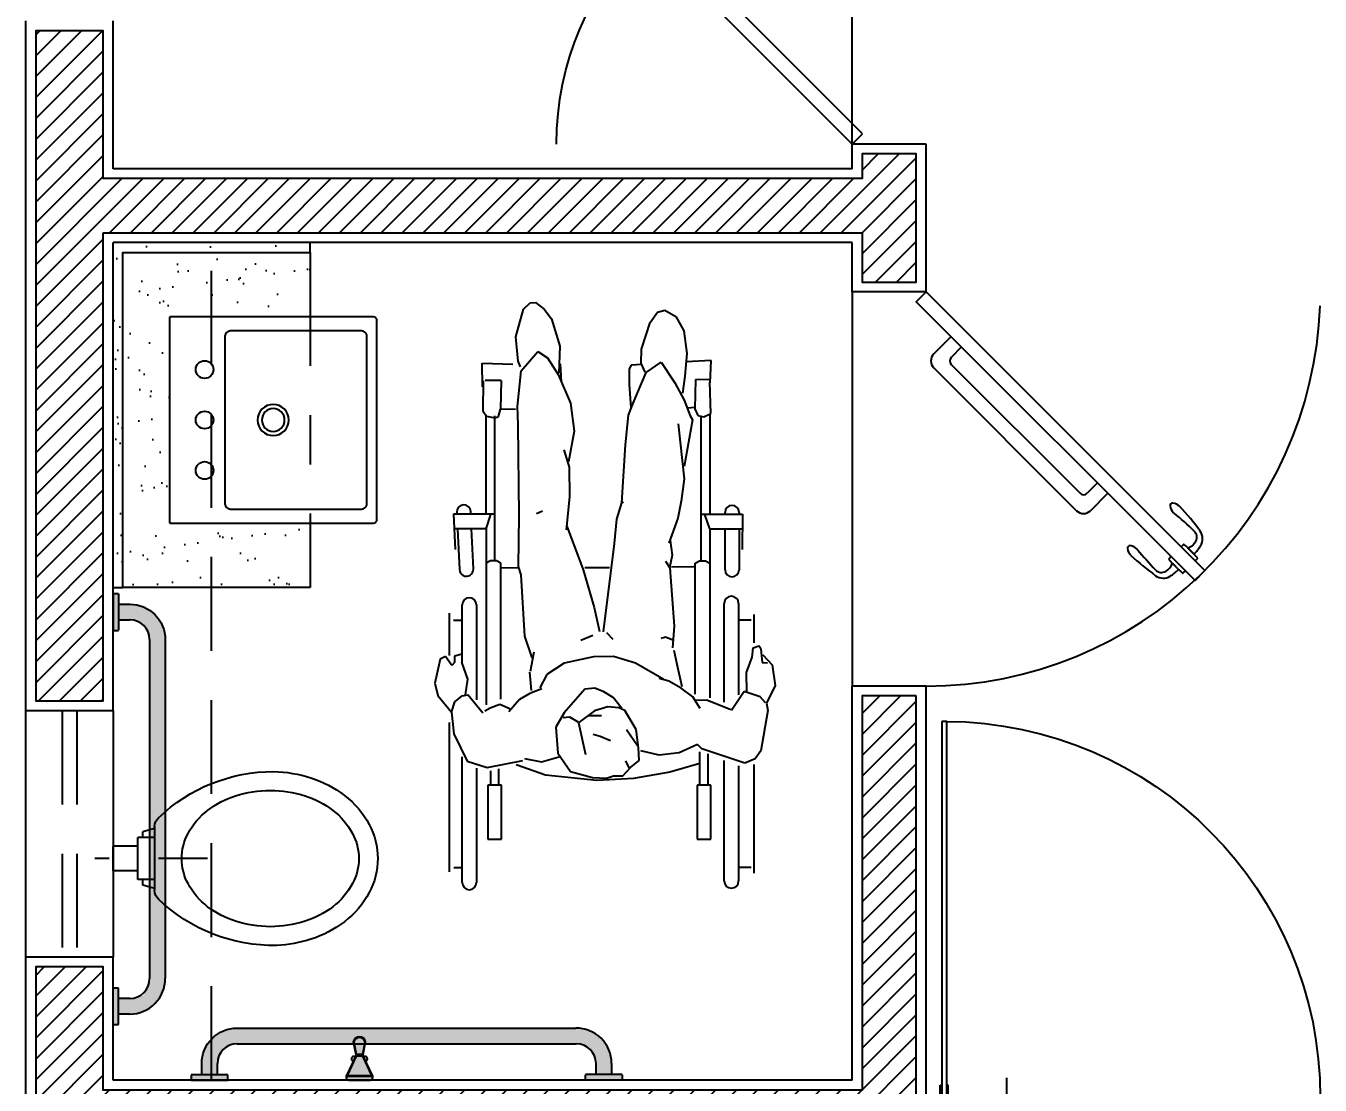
# Model space of a CAD drawing. Header units: millimetres. Extents: x 1999 to 2304, y 1614 to 1800.
# Drawn here: x 2210.975 to 2213.602, y 1628.197 to 1630.347 of the extents above; entities that cross this region are included whole.
import ezdxf

# ---------------------------------------------------------------- set-up
doc = ezdxf.new("R2010")
doc.units = ezdxf.units.MM
doc.header["$LTSCALE"] = 0.03
doc.header["$PDMODE"] = 34
for name, pattern in [('CONTINU', [0]), ('HIDDEN', [9.525, 6.35, -3.175]), ('HIDDEN2', [0.1875, 0.125, -0.0625])]:
    doc.linetypes.add(name, pattern=pattern)
for name, color, linetype in [('BANCADAS', 5, 'Continuous'), ('BLOCOS', 5, 'Continuous'), ('COTA Especificações', 250, 'Continuous'), ('Esquadrias', 3, 'Continuous'), ('Layout', 6, 'Continuous'), ('LOUÇAS E METAIS', 5, 'Continuous'), ('PL1', 1, 'Continuous'), ('PL250', 250, 'Continuous'), ('PL251', 251, 'Continuous'), ('PL4', 4, 'Continuous')]:
    doc.layers.add(name, color=color, linetype=linetype)
doc.styles.get("Standard").update_dxf_attribs({"font": 'arial.ttf'})
doc.dimstyles.new('TICK01', dxfattribs={"dimscale": 0, "dimtxt": 2, "dimasz": 1.5, "dimexe": 0.18, "dimexo": 0.06, "dimgap": 0.09, "dimtad": 1, "dimzin": 4, "dimdsep": 46, "dimtxsty": 'Standard', "dimblk": 'TICK1', "dimcen": 0.09, "dimclrd": 256, "dimclre": 256, "dimclrt": 4, "dimaunit": 1, "dimadec": 0, "dimazin": 0, "dimtfac": 1, "dimtix": 1, "dimtmove": 2, "dimatfit": 3, "dimldrblk": 'TICK1', "dimfxl": 1, "dimtolj": 1, "dimtzin": 12, "dimarcsym": 0})
pattern_1 = [(45, (174.669163, -0.952507), (-0.02121320344, 0.02121320344), [])]

# ---------------------------------------------------------------- blocks, each defined once
blk = doc.blocks.new('SANSCX_4')
at = {"layer": 'LOUÇAS E METAIS', "color": 250, "linetype": 'HIDDEN2', "ltscale": 0.2}
for p, q in [((0.0842, 0.0608), (0.06, 0.0544)), ((0.06, 0.0544), (0.06, 0.0427)), ((0.0842, 0.0427), (0.05, 0.0427)), ((0.05, 0.0427), (0.05, -0.0427)), ((0.1918, 0), (-0.0373, 0)), ((0, 0.025), (0, -0.025)), ((0.05, 0.025), (0, 0.025)), ((0.05, -0.025), (0, -0.025)), ((0.0842, -0.0427), (0.05, -0.0427)), ((0.06, -0.0427), (0.06, -0.0544)), ((0.0842, -0.0608), (0.06, -0.0544))]:
    blk.add_line(p, q, dxfattribs=at)
at = {"layer": 'LOUÇAS E METAIS', "color": 6, "linetype": 'Continuous'}
blk.add_line((0.0842, -0.0646), (0.0842, 0.0646), dxfattribs=at)
at = {"layer": 'LOUÇAS E METAIS', "color": 6, "linetype": 'Continuous', "extrusion": (0, 0, -1), "flags": 128}
for points in [[(-0.326, -0.1765, -0.070799), (-0.4014, -0.1638, -0.087043), (-0.4695, -0.1281, -0.105673), (-0.5197, -0.069, -0.124089), (-0.5371, 0.0001, -0.124089), (-0.5197, 0.0693, -0.105673), (-0.4695, 0.1283, -0.087043), (-0.4014, 0.164, -0.06504), (-0.3322, 0.1765)], [(-0.1393, 0.0001, -0.124089), (-0.1521, -0.0508, -0.105673), (-0.1919, -0.0977, -0.087043), (-0.2483, -0.1272, -0.077289), (-0.319, -0.1382, -0.077289), (-0.3897, -0.1272, -0.087043), (-0.4461, -0.0977, -0.105673), (-0.4859, -0.0508, -0.124089), (-0.4987, 0.0001, -0.124089), (-0.4859, 0.0511, -0.105673), (-0.4461, 0.0979, -0.087043), (-0.3897, 0.1274, -0.077289), (-0.319, 0.1384, -0.077289), (-0.2483, 0.1274, -0.087043), (-0.1919, 0.0979, -0.105673), (-0.1521, 0.0511, -0.124089), (-0.1393, 0.0001)]]:
    blk.add_lwpolyline(points, format="xyb", dxfattribs=at)
at = {"layer": 'LOUÇAS E METAIS', "color": 6, "linetype": 'Continuous'}
for centre, radius, start, end in [((0.326, -0.1623), 0.3388, 88.9484, 133.7051), ((0.1092, 0.0646), 0.025, 133.7051, 179.9995), ((0.1092, -0.0645), 0.025, 179.9995, 226.2939), ((0.326, 0.1623), 0.3388, 226.2939, 269.9995)]:
    blk.add_arc(centre, radius, start, end, dxfattribs=at)
blk = doc.blocks.new('porta banheiro.01')
at = {"layer": 'Esquadrias', "color": 4}
for p, q in [((-0.1541, -0.0156), (-0.4441, -0.3055)), ((-0.1541, -0.0156), (-0.4441, -0.3055)), ((-0.0905, -0.0509), (-0.1259, -0.0156)), ((-0.0905, -0.0509), (-0.1259, -0.0156)), ((-0.1471, -0.0509), (-0.4087, -0.3125)), ((-0.1471, -0.0509), (-0.4087, -0.3125)), ((-0.1117, -0.0721), (-0.1329, -0.0509)), ((-0.1117, -0.0721), (-0.1329, -0.0509)), ((-0.4087, -0.3691), (-0.4441, -0.3338)), ((-0.4087, -0.3691), (-0.4441, -0.3338)), ((-0.3875, -0.3479), (-0.4087, -0.3267)), ((-0.3875, -0.3479), (-0.4087, -0.3267))]:
    blk.add_line(p, q, dxfattribs=at)
at = {"layer": 'Esquadrias', "color": 3}
for p, q in [((-0.5659, -0.5263), (-0.5372, -0.4976)), ((-0.5372, -0.4976), (-0.5423, -0.4926)), ((-0.5709, -0.5212), (-0.5659, -0.5263)), ((-0.5509, -0.4999), (-0.5636, -0.5126)), ((-0.5632, -0.5121), (-0.5513, -0.5003)), ((-0.5632, -0.5121), (-0.5513, -0.5003)), ((-0.5461, -0.5461), (-0.5174, -0.5174)), ((-0.5174, -0.5174), (-0.5124, -0.5225)), ((-0.541, -0.5511), (-0.5461, -0.5461)), ((-0.5197, -0.5311), (-0.5323, -0.5438)), ((-0.5319, -0.5434), (-0.5201, -0.5315)), ((-0.5319, -0.5434), (-0.5201, -0.5315))]:
    blk.add_line(p, q, dxfattribs=at)
blk.add_lwpolyline([(0, 0), (-0.0198, 0.0198), (-0.5855, -0.5459), (-0.5657, -0.5657)], close=True, dxfattribs=at)
at = {"layer": 'Esquadrias', "color": 250}
blk.add_arc((0, 0), 0.8, 180, 267.9942, dxfattribs=at)
at = {"layer": 'Esquadrias', "color": 4}
for centre, radius, start, end in [((-0.14, -0.0297), 0.02, 45, 135), ((-0.14, -0.0297), 0.02, 45, 135), ((-0.14, -0.058), 0.01, 45, 135), ((-0.14, -0.058), 0.01, 45, 135), ((-0.4299, -0.3196), 0.02, 135, 225), ((-0.4299, -0.3196), 0.02, 135, 225), ((-0.4016, -0.3196), 0.01, 135, 225), ((-0.4016, -0.3196), 0.01, 135, 225)]:
    blk.add_arc(centre, radius, start, end, dxfattribs=at)
at = {"layer": 'Esquadrias', "color": 3}
for centre, radius, start, end in [((-0.1485, -0.7767), 0.5286, 136.9348, 143.9756), ((-0.5176, -0.4317), 0.0232, 97.6532, 136.9348), ((-0.5388, -0.4109), 0.0241, 313.7474, 351.4296), ((-0.5201, -0.4137), 0.00513, 351.4296, 97.6532), ((-0.0024, -1.0548), 0.814, 129.7941, 133.6432), ((-0.5388, -0.4109), 0.0241, 309.7941, 313.7474), ((-0.5545, -0.4815), 0.0266, 143.9756, 211.8352), ((-0.5525, -0.478), 0.0169, 133.6432, 209.4342), ((-0.4935, -0.4436), 0.0983, 211.8352, 224.5098), ((-0.1941, -0.8694), 0.5137, 132.8138, 137.1862), ((-0.5413, -0.4717), 0.0298, 209.4342, 251.1324), ((-0.5427, -0.4931), 0.00064, 46, 132.8138), ((-0.4307, -0.519), 0.0241, 98.5704, 136.2526), ((-0.4335, -0.5003), 0.00513, 352.3468, 98.5704), ((-0.5704, -0.5208), 0.00064, 137.1862, 224), ((-0.8892, -0.1743), 0.5137, 312.8138, 317.1862), ((-0.5129, -0.5229), 0.00064, 317.1862, 44), ((-0.7965, -0.1287), 0.5286, 306.0244, 313.0652), ((-1.0746, 0.0174), 0.814, 316.3568, 320.2059), ((-0.4307, -0.519), 0.0241, 136.2526, 140.2059), ((-0.4515, -0.4978), 0.0232, 313.0652, 352.3468), ((-0.5406, -0.5506), 0.00064, 226, 312.8138), ((-0.4634, -0.4737), 0.0983, 225.4902, 238.1648), ((-0.4915, -0.5215), 0.0298, 198.8676, 240.5658), ((-0.4978, -0.5327), 0.0169, 240.5658, 316.3568), ((-0.5013, -0.5347), 0.0266, 238.1648, 306.0244)]:
    blk.add_arc(centre, radius, start, end, dxfattribs=at)
blk = doc.blocks.new('DUCHA')
at = {"layer": 'PL251'}
h = blk.add_hatch(color=9, dxfattribs=at)
h.dxf.hatch_style = 1
h.paths.add_polyline_path([(0.0215, 0.0877), (-0.0215, 0.0877, 0.414214), (-0.0268, 0.0824), (-0.0268, 0.0795), (0.0268, 0.0795), (0.0268, 0.0824, 0.414214)])
h.paths.add_polyline_path([(0.0252, 0.0785), (-0.0252, 0.0785), (-0.0065, 0.0388), (0.0065, 0.0388)])
h.paths.add_polyline_path([(0.0065, 0.0355), (-0.0065, 0.0355), (-0.0115, 0.0098, 0.761197), (0.0115, 0.0098)])
h.paths.add_polyline_path([(0.0065, 0.0388), (-0.0065, 0.0388), (-0.0065, 0.0355), (0.0065, 0.0355)])
h = blk.add_hatch(color=9, dxfattribs=at)
h.dxf.hatch_style = 1
h.paths.add_polyline_path([(0.0126, 0.0495), (0.0083, 0.0404, 1.211606)], flags=16)
h.paths.add_polyline_path([(-0.0126, 0.0495, 1.211606), (-0.0083, 0.0404)], flags=16)
h.paths.add_polyline_path([(0.0268, 0.0795), (-0.0268, 0.0795), (-0.0075, 0.0386), (-0.0075, 0.0356), (-0.0125, 0.0097, 0.775983), (0.0125, 0.0097), (0.0075, 0.0356), (0.0075, 0.0386)])
h.paths.add_polyline_path([(-0.0252, 0.0785), (0.0252, 0.0785), (0.0065, 0.0388), (0.0065, 0.0355), (0.0115, 0.0098, -0.761197), (-0.0115, 0.0098), (-0.0065, 0.0355), (-0.0065, 0.0388)], flags=16)
at = {"color": 0, "ltscale": 0.5}
for p, q in [((-0.0065, 0.0388), (0.0065, 0.0388)), ((-0.0065, 0.0355), (0.0065, 0.0355))]:
    blk.add_line(p, q, dxfattribs=at)
for points in [[(-0.0268, 0.0824), (-0.0268, 0.0795), (0.0268, 0.0795), (0.0268, 0.0824, 0.414214), (0.0215, 0.0877), (-0.0215, 0.0877, 0.414214)], [(0.0075, 0.0356), (0.0075, 0.0386), (0.0268, 0.0795), (-0.0268, 0.0795), (-0.0075, 0.0386), (-0.0075, 0.0356), (-0.0125, 0.0097, 0.775983), (0.0125, 0.0097)], [(0.0065, 0.0355), (0.0065, 0.0388), (0.0252, 0.0785), (-0.0252, 0.0785), (-0.0065, 0.0388), (-0.0065, 0.0355), (-0.0115, 0.0098, 0.761197), (0.0115, 0.0098)]]:
    blk.add_lwpolyline(points, format="xyb", close=True, dxfattribs=at)
for centre, start, end in [((-0.0113, 0.0445), 104.3783, 306.2399), ((0.0113, 0.0445), 233.7601, 75.6217)]:
    blk.add_arc(centre, 0.00514, start, end, dxfattribs=at)
blk = doc.blocks.new('barra 80')
h = blk.add_hatch(color=252)
h.paths.add_polyline_path([(0.0373, -0.0112), (0.0373, 0), (-0.0373, 0), (-0.0373, -0.0112)])
h.paths.add_polyline_path([(-0.7629, -0.0112), (-0.7629, 0), (-0.8376, 0), (-0.8376, -0.0112)])
blk.add_hatch(color=252).paths.add_polyline_path([(0.0159, -0.034), (0.0159, -0.0112), (-0.0159, -0.0112), (-0.0159, -0.034), (-0.0159, -0.034, -0.414213), (-0.0559, -0.074), (-0.7439, -0.074, -0.000829), (-0.744, -0.074, -0.412105), (-0.7843, -0.034), (-0.7843, -0.0112), (-0.8161, -0.0112), (-0.8161, -0.0341, 0.412771), (-0.744, -0.1057), (-0.0558, -0.1057, 0.414214)])
at = {"layer": 'BLOCOS', "color": 4, "linetype": 'CONTINU'}
for p, q in [((-0.0159, -0.0112), (-0.0159, -0.034)), ((-0.0559, -0.074), (-0.744, -0.074))]:
    blk.add_line(p, q, dxfattribs=at)
for points in [[(-0.8376, -0.0109), (-0.8376, 0), (-0.7629, 0), (-0.7629, -0.0109)], [(0.0373, -0.0109), (0.0373, 0), (-0.0373, 0), (-0.0373, -0.0109)], [(-0.8373, -0.0112), (-0.7632, -0.0112)], [(-0.8161, -0.0341), (-0.8161, -0.0112)], [(-0.7843, -0.034), (-0.7843, -0.0112)], [(0.037, -0.0112), (-0.037, -0.0112)]]:
    blk.add_lwpolyline(points, dxfattribs=at)
for points in [[(0.0159, -0.0112), (0.0159, -0.0341, -0.414214), (-0.0558, -0.1057), (-0.2205, -0.1057), (-0.7435, -0.1057)], [(-0.8161, -0.0341, 0.414945), (-0.7435, -0.1057)]]:
    blk.add_lwpolyline(points, format="xyb", dxfattribs=at)
for centre, radius, start, end in [((-0.744, -0.0336), 0.0404, 180.5078, 269.905), ((-0.0559, -0.034), 0.04, 270, 360)]:
    blk.add_arc(centre, radius, start, end, dxfattribs=at)
blk = doc.blocks.new('L830c_p')
at = {"layer": 'LOUÇAS E METAIS'}
for p, q in [((-205.5, 212.4), (-205.5, -188.6)), ((202.5, 214.4), (-203.5, 214.4)), ((204.5, -188.6), (204.5, 212.4)), ((165, 104.4), (-166, 104.4)), ((-178, 92.4), (-178, -163.6)), ((177, -163.6), (177, 92.4)), ((-166, -175.6), (165, -175.6)), ((197.5, -195.6), (-198.5, -195.6))]:
    blk.add_line(p, q, dxfattribs=at)
for points in [[(-166, 104.4, 0), (-167.2, 104.4, 0), (-168.4, 104.2, 0), (-169.5, 103.9, 0), (-170.6, 103.5, 0), (-171.7, 103, 0), (-172.7, 102.4, 0), (-173.6, 101.7, 0), (-174.5, 100.9, 0), (-175.3, 100, 0), (-176, 99.1, 0), (-176.6, 98.1, 0), (-177.1, 97, 0), (-177.5, 95.9, 0), (-177.8, 94.8, 0), (-178, 93.6, 0), (-178, 92.4, 0)], [(177, 92.4, 0), (176.9, 93.6, 0), (176.8, 94.8, 0), (176.5, 95.9, 0), (176.1, 97, 0), (175.6, 98.1, 0), (175, 99.1, 0), (174.3, 100, 0), (173.5, 100.9, 0), (172.6, 101.7, 0), (171.7, 102.4, 0), (170.6, 103, 0), (169.6, 103.5, 0), (168.5, 103.9, 0), (167.3, 104.2, 0), (166.2, 104.4, 0), (165, 104.4, 0)], [(-178, -163.6, 0), (-178, -164.8, 0), (-177.8, -165.9, 0), (-177.5, -167.1, 0), (-177.1, -168.2, 0), (-176.6, -169.2, 0), (-176, -170.3, 0), (-175.3, -171.2, 0), (-174.5, -172.1, 0), (-173.6, -172.9, 0), (-172.7, -173.6, 0), (-171.7, -174.2, 0), (-170.6, -174.7, 0), (-169.5, -175.1, 0), (-168.4, -175.4, 0), (-167.2, -175.5, 0), (-166, -175.6, 0)], [(165, -175.6, 0), (166.2, -175.5, 0), (167.3, -175.4, 0), (168.5, -175.1, 0), (169.6, -174.7, 0), (170.6, -174.2, 0), (171.7, -173.6, 0), (172.6, -172.9, 0), (173.5, -172.1, 0), (174.3, -171.2, 0), (175, -170.3, 0), (175.6, -169.2, 0), (176.1, -168.2, 0), (176.5, -167.1, 0), (176.8, -165.9, 0), (176.9, -164.8, 0), (177, -163.6, 0)]]:
    blk.add_polyline3d(points, dxfattribs=at)
at = {"layer": 'LOUÇAS E METAIS', "color": 250}
blk.add_circle((-0.5, 9.4), 31, dxfattribs=at)
at = {"layer": 'LOUÇAS E METAIS', "color": 6}
blk.add_circle((-0.5, 9.4), 22.5, dxfattribs=at)
at = {"layer": 'LOUÇAS E METAIS'}
for centre, radius, start, end in [((-203.5, 212.4), 2, 89.9815, 180), ((202.5, 212.4), 2, 359.9815, 90), ((-198.5, -188.6), 7, 180.001, 270.001), ((197.5, -188.6), 7, 269.999, 359.999)]:
    blk.add_arc(centre, radius, start, end, dxfattribs=at)
at = {"layer": 'LOUÇAS E METAIS', "color": 250}
for centre, start, end in [((-100.5, 145.4), 0, 180), ((-0.5, 145.4), 0, 180), ((99.5, 145.4), 0, 180), ((-100.5, 145.4), 180, 0), ((-0.5, 145.4), 180, 0), ((99.5, 145.4), 180, 0)]:
    blk.add_arc(centre, 17.5, start, end, dxfattribs=at)
blk = doc.blocks.new('PNE')
at = {"layer": 'PL251'}
for p, q in [((1999.2882, 609.4057), (1999.304, 609.4624)), ((1999.304, 609.4624), (1999.3171, 609.475)), ((1999.3171, 609.475), (1999.3281, 609.4754)), ((1999.3281, 609.4754), (1999.3457, 609.4619)), ((1999.3457, 609.4619), (1999.3608, 609.4427)), ((1999.5761, 609.4562), (1999.5907, 609.4601)), ((1999.5907, 609.4601), (1999.6131, 609.4473)), ((1999.3608, 609.4427), (1999.3778, 609.3867)), ((1999.5435, 609.3806), (1999.5609, 609.4347)), ((1999.5609, 609.4347), (1999.5761, 609.4562)), ((1999.6131, 609.4473), (1999.6294, 609.4182)), ((1999.6294, 609.4182), (1999.6354, 609.3718)), ((1999.2927, 609.3568), (1999.2882, 609.4057)), ((1999.3778, 609.3867), (1999.3752, 609.3322)), ((1999.2979, 609.3447), (1999.2927, 609.3568)), ((1999.2993, 609.3368), (1999.3329, 609.3759)), ((1999.3329, 609.3759), (1999.3528, 609.3631)), ((1999.3528, 609.3631), (1999.3742, 609.3292)), ((1999.5427, 609.3526), (1999.5435, 609.3806)), ((1999.6354, 609.3718), (1999.6315, 609.3262)), ((1999.6847, 609.3582), (1999.634, 609.3551)), ((1999.6825, 609.3123), (1999.6847, 609.3582)), ((1999.2193, 609.3526), (1999.22, 609.3045)), ((1999.2204, 609.3528), (1999.282, 609.3503)), ((1999.2913, 609.2647), (1999.2993, 609.3368)), ((1999.3742, 609.3292), (1999.399, 609.271)), ((1999.3785, 609.3512), (1999.3803, 609.3147)), ((1999.5186, 609.3407), (1999.5181, 609.309)), ((1999.5222, 609.3483), (1999.5186, 609.3407)), ((1999.544, 609.3496), (1999.5222, 609.3483)), ((1999.5263, 609.2714), (1999.5528, 609.3335)), ((1999.5505, 609.3344), (1999.5427, 609.3526)), ((1999.5528, 609.3335), (1999.5833, 609.3546)), ((1999.5833, 609.3546), (1999.6112, 609.3125)), ((1999.2221, 609.3168), (1999.2212, 609.256)), ((1999.2587, 609.3175), (1999.226, 609.3173)), ((1999.2587, 609.3175), (1999.2568, 609.259)), ((1999.5181, 609.309), (1999.5217, 609.2626)), ((1999.6112, 609.3125), (1999.6301, 609.2772)), ((1999.6315, 609.3262), (1999.6263, 609.2918)), ((1999.6526, 609.3196), (1999.6515, 609.2595)), ((1999.6526, 609.3196), (1999.6826, 609.3202)), ((1999.6839, 609.2506), (1999.6818, 609.3139)), ((1999.6301, 609.2772), (1999.6421, 609.2456)), ((1999.2212, 609.256), (1999.2286, 609.245)), ((1999.2534, 609.2444), (1999.2568, 609.259)), ((1999.2581, 609.259), (1999.2876, 609.2598)), ((1999.2932, 609.227), (1999.2913, 609.2647)), ((1999.399, 609.271), (1999.4068, 609.2143)), ((1999.5171, 609.2467), (1999.5263, 609.2714)), ((1999.6378, 609.2616), (1999.6501, 609.263)), ((1999.6515, 609.2595), (1999.6578, 609.246)), ((1999.6701, 609.2438), (1999.6839, 609.2506)), ((1999.2276, 609.2476), (1999.2276, 609.0461)), ((1999.2286, 609.245), (1999.2453, 609.2414)), ((1999.2457, 608.9515), (1999.2457, 609.2454)), ((1999.2463, 609.2417), (1999.2534, 609.2444)), ((1999.2948, 609.0433), (1999.2932, 609.227)), ((1999.5111, 609.1864), (1999.5171, 609.2467)), ((1999.6179, 609.2293), (1999.6302, 609.118)), ((1999.6471, 609.2373), (1999.6297, 609.1425)), ((1999.6421, 609.2456), (1999.6471, 609.2373)), ((1999.6578, 609.246), (1999.6701, 609.2438)), ((1999.6641, 608.9515), (1999.6641, 609.2454)), ((1999.6822, 609.2476), (1999.6822, 609.0461)), ((1999.4068, 609.2143), (1999.3953, 609.1519)), ((1999.386, 609.1769), (1999.3968, 609.1412)), ((1999.5034, 609.0689), (1999.5111, 609.1864)), ((1999.3968, 609.1412), (1999.3969, 609.0809)), ((1999.6302, 609.118), (1999.6239, 609.0727)), ((1999.3969, 609.0809), (1999.3901, 609.0142)), ((1999.4935, 609.0355), (1999.5034, 609.0689)), ((1999.5034, 609.0689), (1999.5069, 609.0708)), ((1999.6239, 609.0727), (1999.6173, 609.0382)), ((1999.1615, 609.0461), (1999.1653, 608.9745)), ((1999.246, 609.0461), (1999.1615, 609.0461)), ((1999.1684, 609.05), (1999.1686, 609.0462)), ((1999.197, 609.0461), (1999.1968, 609.0513)), ((1999.2281, 609.0164), (1999.2378, 609.0456)), ((1999.2937, 608.94), (1999.2948, 609.0433)), ((1999.3304, 609.0476), (1999.3426, 609.0528)), ((1999.6638, 609.0461), (1999.7483, 609.0461)), ((1999.6818, 609.0164), (1999.672, 609.0456)), ((1999.7128, 609.0471), (1999.7128, 609.0497)), ((1999.7412, 609.0497), (1999.7412, 609.0458)), ((1999.7483, 609.0461), (1999.7478, 608.9744)), ((1999.2278, 609.0162), (1999.1631, 609.0162)), ((1999.17, 609.0162), (1999.1738, 608.9335)), ((1999.2022, 608.9349), (1999.1984, 609.016)), ((1999.2278, 609.0162), (1999.2278, 608.659)), ((1999.3918, 609.0217), (1999.4247, 608.9331)), ((1999.4886, 608.9864), (1999.4935, 609.0355)), ((1999.6173, 609.0382), (1999.5988, 608.9874)), ((1999.682, 609.0162), (1999.7481, 609.0162)), ((1999.682, 609.0162), (1999.682, 608.6733)), ((1999.7128, 608.9331), (1999.7128, 609.0143)), ((1999.7412, 609.0162), (1999.7412, 608.9331)), ((1999.6012, 608.9924), (1999.6053, 608.9631)), ((1999.4659, 608.8074), (1999.4886, 608.9864)), ((1999.6053, 608.9631), (1999.5999, 608.9371)), ((1999.2366, 608.951), (1999.2278, 608.9464)), ((1999.2491, 608.951), (1999.2366, 608.951)), ((1999.2579, 608.9464), (1999.2491, 608.951)), ((1999.2923, 608.9367), (1999.2578, 608.9371)), ((1999.2579, 608.6704), (1999.2579, 608.9464)), ((1999.2989, 608.923), (1999.2937, 608.94)), ((1999.4785, 608.9368), (1999.4285, 608.9371)), ((1999.5923, 608.9505), (1999.601, 608.9371)), ((1999.601, 608.9371), (1999.6099, 608.8186)), ((1999.6494, 608.9388), (1999.6045, 608.9381)), ((1999.6519, 608.9464), (1999.6607, 608.951)), ((1999.6519, 608.6804), (1999.6519, 608.9464)), ((1999.6607, 608.951), (1999.6732, 608.951)), ((1999.6732, 608.951), (1999.682, 608.9464)), ((1999.3066, 608.7982), (1999.2989, 608.923)), ((1999.4247, 608.9331), (1999.4474, 608.8567)), ((1999.1793, 608.7443), (1999.1793, 608.8617)), ((1999.2085, 608.8617), (1999.2085, 608.669)), ((1999.4474, 608.8567), (1999.4583, 608.8079)), ((1999.7112, 608.6647), (1999.7112, 608.8648)), ((1999.7404, 608.8648), (1999.7404, 608.679)), ((1999.1532, 608.8453), (1999.1532, 608.7589)), ((1999.1801, 608.8301), (1999.1615, 608.8301)), ((1999.7659, 608.8309), (1999.7418, 608.8309)), ((1999.7711, 608.8424), (1999.7711, 608.7845)), ((1999.472, 608.8058), (1999.4853, 608.7921)), ((1999.6099, 608.8186), (1999.606, 608.7745)), ((1999.3212, 608.7541), (1999.3066, 608.7982)), ((1999.4205, 608.7899), (1999.4448, 608.8003)), ((1999.5923, 608.7961), (1999.5835, 608.7936)), ((1999.6067, 608.7902), (1999.5923, 608.7961)), ((1999.7697, 608.7745), (1999.7814, 608.7786)), ((1999.7854, 608.7729), (1999.7814, 608.7786)), ((1999.1348, 608.7517), (1999.1238, 608.7029)), ((1999.1455, 608.7568), (1999.1348, 608.7517)), ((1999.1582, 608.7386), (1999.1455, 608.7568)), ((1999.1791, 608.7618), (1999.1638, 608.7579)), ((1999.1638, 608.7579), (1999.164, 608.7451)), ((1999.318, 608.7274), (1999.3255, 608.7668)), ((1999.4458, 608.7562), (1999.3862, 608.7437)), ((1999.4864, 608.7571), (1999.4458, 608.7562)), ((1999.5308, 608.7434), (1999.4864, 608.7571)), ((1999.6086, 608.7696), (1999.6152, 608.7414)), ((1999.7567, 608.7243), (1999.7682, 608.7557)), ((1999.7682, 608.7557), (1999.7697, 608.7745)), ((1999.7854, 608.7729), (1999.7882, 608.7448)), ((1999.7898, 608.7607), (1999.8086, 608.74)), ((1999.164, 608.7451), (1999.1582, 608.7386)), ((1999.1906, 608.7113), (1999.1789, 608.7454)), ((1999.3199, 608.6883), (1999.3167, 608.725)), ((1999.3862, 608.7437), (1999.351, 608.7208)), ((1999.5889, 608.7104), (1999.5308, 608.7434)), ((1999.6152, 608.7414), (1999.6249, 608.6965)), ((1999.7574, 608.6849), (1999.7567, 608.7243)), ((1999.7882, 608.7448), (1999.7988, 608.7445)), ((1999.8086, 608.74), (1999.8144, 608.6985)), ((1999.1238, 608.7029), (1999.1301, 608.6781)), ((1999.1859, 608.679), (1999.1906, 608.7113)), ((1999.351, 608.7208), (1999.3369, 608.6936)), ((1999.5988, 608.7068), (1999.5791, 608.7126)), ((1999.6236, 608.6926), (1999.5988, 608.7068)), ((1999.8144, 608.6985), (1999.7967, 608.6624)), ((1999.1301, 608.6781), (1999.1578, 608.6444)), ((1999.1647, 608.6652), (1999.179, 608.6773)), ((1999.179, 608.6773), (1999.1908, 608.6796)), ((1999.2216, 608.642), (1999.1908, 608.6796)), ((1999.3166, 608.6823), (1999.2958, 608.6695)), ((1999.3409, 608.6912), (1999.3166, 608.6823)), ((1999.4282, 608.6905), (1999.3863, 608.6424)), ((1999.4486, 608.6926), (1999.4282, 608.6905)), ((1999.467, 608.6856), (1999.4486, 608.6926)), ((1999.4858, 608.6738), (1999.467, 608.6856)), ((1999.5031, 608.6515), (1999.4858, 608.6738)), ((1999.6474, 608.6749), (1999.6236, 608.6926)), ((1999.6627, 608.6518), (1999.6474, 608.6749)), ((1999.752, 608.6859), (1999.7261, 608.6474)), ((1999.7839, 608.6749), (1999.752, 608.6859)), ((1999.7953, 608.6631), (1999.7839, 608.6749)), ((1999.1578, 608.6444), (1999.1647, 608.6652)), ((1999.236, 608.6521), (1999.2253, 608.6459)), ((1999.2555, 608.6599), (1999.236, 608.6521)), ((1999.2791, 608.6496), (1999.2555, 608.6599)), ((1999.2958, 608.6695), (1999.2743, 608.6446)), ((1999.4482, 608.647), (1999.4159, 608.6232)), ((1999.475, 608.655), (1999.4482, 608.647)), ((1999.4971, 608.653), (1999.475, 608.655)), ((1999.5095, 608.6474), (1999.4971, 608.653)), ((1999.5324, 608.6087), (1999.5095, 608.6474)), ((1999.6756, 608.6682), (1999.6532, 608.6681)), ((1999.7248, 608.649), (1999.6756, 608.6682)), ((1999.7995, 608.6477), (1999.7855, 608.5655)), ((1999.7967, 608.6624), (1999.7995, 608.6477)), ((1999.1532, 608.6231), (1999.1532, 608.3203)), ((1999.1578, 608.6444), (1999.1626, 608.6004)), ((1999.3863, 608.6424), (1999.3695, 608.6134)), ((1999.3976, 608.634), (1999.3843, 608.6327)), ((1999.4159, 608.6232), (1999.3976, 608.634)), ((1999.4154, 608.6224), (1999.4298, 608.5585)), ((1999.4621, 608.6365), (1999.4353, 608.6367)), ((1999.1626, 608.6004), (1999.1894, 608.5447)), ((1999.3695, 608.6134), (1999.3732, 608.561)), ((1999.4592, 608.5948), (1999.4454, 608.5988)), ((1999.4804, 608.5857), (1999.4592, 608.5948)), ((1999.5128, 608.609), (1999.5352, 608.5765)), ((1999.537, 608.572), (1999.5324, 608.6087)), ((1999.5387, 608.5462), (1999.537, 608.572)), ((1999.6569, 608.5782), (1999.6198, 608.5613)), ((1999.6655, 608.57), (1999.6569, 608.5782)), ((1999.7529, 608.5403), (1999.6655, 608.57)), ((1999.1793, 608.2983), (1999.1793, 608.5535)), ((1999.1894, 608.5447), (1999.2303, 608.5319)), ((1999.2303, 608.5319), (1999.3025, 608.5458)), ((1999.3059, 608.5499), (1999.3403, 608.5431)), ((1999.3403, 608.5431), (1999.3782, 608.5538)), ((1999.3732, 608.561), (1999.3995, 608.5235)), ((1999.518, 608.5311), (1999.5117, 608.5456)), ((1999.5218, 608.5325), (1999.5387, 608.5462)), ((1999.579, 608.5569), (1999.5421, 608.5658)), ((1999.6198, 608.5613), (1999.579, 608.5569)), ((1999.662, 608.4964), (1999.662, 608.5635)), ((1999.6784, 608.4957), (1999.6784, 608.5592)), ((1999.7112, 608.3014), (1999.7112, 608.5463)), ((1999.7737, 608.5492), (1999.7529, 608.5403)), ((1999.7855, 608.5655), (1999.7737, 608.5492)), ((1999.2085, 608.5306), (1999.2085, 608.2983)), ((1999.2374, 608.4964), (1999.2374, 608.5249)), ((1999.2538, 608.4957), (1999.2538, 608.5292)), ((1999.3483, 608.5164), (1999.289, 608.5371)), ((1999.4528, 608.5051), (1999.3483, 608.5164)), ((1999.3995, 608.5235), (1999.4439, 608.5112)), ((1999.4723, 608.5104), (1999.4863, 608.5147)), ((1999.4863, 608.5147), (1999.5051, 608.515)), ((1999.5051, 608.515), (1999.5218, 608.5325)), ((1999.6005, 608.522), (1999.5273, 608.5092)), ((1999.662, 608.5401), (1999.6005, 608.522)), ((1999.7404, 608.5349), (1999.7404, 608.3014)), ((1999.7711, 608.5378), (1999.7711, 608.3175)), ((1999.2315, 608.4957), (1999.2315, 608.3865)), ((1999.2595, 608.4957), (1999.2315, 608.4957)), ((1999.2595, 608.3865), (1999.2595, 608.4957)), ((1999.4439, 608.5112), (1999.4723, 608.5104)), ((1999.5273, 608.5092), (1999.4528, 608.5051)), ((1999.6561, 608.4957), (1999.6561, 608.3865)), ((1999.6841, 608.4957), (1999.6561, 608.4957)), ((1999.6841, 608.3865), (1999.6841, 608.4957)), ((1999.2315, 608.3865), (1999.2595, 608.3865)), ((1999.6561, 608.3865), (1999.6841, 608.3865)), ((1999.1626, 608.3289), (1999.1785, 608.3289)), ((1999.7659, 608.3286), (1999.7418, 608.3286))]:
    blk.add_line(p, q, dxfattribs=at)
for centre, radius, start, end in [((1999.1826, 609.0507), 0.0142, 2.6629, 182.6629), ((1999.727, 609.0497), 0.0142, 0, 180), ((1999.188, 608.9342), 0.0142, 182.6629, 2.6629), ((1999.727, 608.9331), 0.0142, 180, 0), ((1999.1939, 608.8617), 0.0146, 0, 180), ((1999.7258, 608.8648), 0.0146, 0, 180), ((1999.1939, 608.2983), 0.0146, 180, 0), ((1999.7258, 608.3014), 0.0146, 180, 0)]:
    blk.add_arc(centre, radius, start, end, dxfattribs=at)
blk = doc.blocks.new('porta de vidro.80.01')
at = {"layer": 'Esquadrias', "color": 6}
for p, q in [((-0.0449, -0.025), (-0.0449, 0.025)), ((-0.0449, 0.025), (-0.0419, 0.025)), ((-0.0289, 0.025), (-0.0319, 0.025)), ((-0.0289, -0.025), (-0.0289, 0.025)), ((-0.0419, -0.025), (-0.0449, -0.025)), ((-0.0289, -0.025), (-0.0319, -0.025))]:
    blk.add_line(p, q, dxfattribs=at)
at = {"layer": 'Esquadrias'}
blk.add_lwpolyline([(-0.0318, 0.7632), (-0.0319, -0.0368), (-0.0419, -0.0368), (-0.0418, 0.7632)], close=True, dxfattribs=at)
at = {"layer": 'Esquadrias', "color": 6}
for points in [[(-0.0462, -0.0048), (-0.0449, -0.0048), (-0.0449, 0.0048), (-0.0462, 0.0048)], [(-0.0277, -0.0048), (-0.0289, -0.0048), (-0.0289, 0.0048), (-0.0277, 0.0048)]]:
    blk.add_lwpolyline(points, close=True, dxfattribs=at)
blk.add_circle((-0.0368, 0), 0.00294, dxfattribs=at)
at = {"layer": 'Esquadrias', "color": 250}
for centre, radius, start, end in [((-0.0367, 0), 0.7633, 90.3775, 179.9991), ((-0.0375, 0.0004), 0.0375, 278.5833, 359.4644)]:
    blk.add_arc(centre, radius, start, end, dxfattribs=at)
blk = doc.blocks.new('PORTA60E')
at = {"layer": 'Esquadrias'}
for p, q in [((-0.4455, 0.4031), (-0.4243, 0.4243)), ((-0.4243, 0.4243), (0, 0)), ((-0.0212, -0.0212), (-0.4455, 0.4031)), ((-0.3837, 0.3837), (-0.3594, 0.4079)), ((-0.3594, 0.4079), (-0.3134, 0.3619)), ((-0.3766, 0.3766), (-0.3598, 0.3934)), ((-0.3598, 0.3934), (-0.318, 0.3573)), ((-0.4049, 0.3624), (-0.4292, 0.3382)), ((-0.3978, 0.3554), (-0.4146, 0.3386)), ((-0.3134, 0.3619), (-0.318, 0.3573)), ((-0.4292, 0.3382), (-0.3832, 0.2922)), ((-0.4146, 0.3386), (-0.3785, 0.2968)), ((-0.3832, 0.2922), (-0.3785, 0.2968)), ((0, 0), (-0.0212, -0.0212))]:
    blk.add_line(p, q, dxfattribs=at)
at = {"layer": 'Esquadrias', "color": 250}
blk.add_arc((0, 0), 0.6, 90, 180, dxfattribs=at)
blk = doc.blocks.new('TICK1')
for p, q in [((0, 1), (0, -1)), ((-1, 0), (1, 0)), ((0.5, 0.5), (-0.5, -0.5))]:
    blk.add_line(p, q)
blk = doc.blocks.new('*D766')
at = {"layer": 'COTA Especificações', "lineweight": -2, "ltscale": 0.004, "transparency": 16777216}
for p, q in [((2212.9663, 1628.1744), (2212.9663, 1628.2119)), ((2212.9663, 1628.0569), (2212.9663, 1628.1369)), ((2212.9663, 1628.0194), (2212.9663, 1627.9819))]:
    blk.add_line(p, q, dxfattribs=at)
at = {"layer": 'COTA Especificações', "linetype": 'HIDDEN', "lineweight": -2, "ltscale": 0.004, "transparency": 16777216}
for p, q in [((2212.8238, 1628.1369), (2212.9708, 1628.1369)), ((2212.8238, 1628.0569), (2212.9708, 1628.0569))]:
    blk.add_line(p, q, dxfattribs=at)
at = {"layer": 'DEFPOINTS', "color": 0, "ltscale": 0.004, "transparency": 16777216}
for p in [(2212.8223, 1628.1369), (2212.9663, 1628.1369), (2212.8223, 1628.0569)]:
    blk.add_point(p, dxfattribs=at)
at = {"layer": 'COTA Especificações', "lineweight": -2, "ltscale": 0.004, "transparency": 16777216, "xscale": 0.03750001744960537, "yscale": 0.03750001744960537, "zscale": 0.03750001744960537}
for p, rotation in [((2212.9663, 1628.1369), 270), ((2212.9663, 1628.0569), 90)]:
    blk.add_blockref('TICK1', p, dxfattribs=dict(at, rotation=rotation))
at = {"layer": 'COTA Especificações', "color": 4, "ltscale": 0.004, "transparency": 16777216, "insert": (2212.9385, 1628.0969), "char_height": 0.05, "attachment_point": 5, "rotation": 90}
blk.add_mtext('\\A1;.08', dxfattribs=at)

msp = doc.modelspace()

# ---------------------------------------------------------------- hatches: boundary and pattern name
at = {"layer": 'BANCADAS'}
h = msp.add_hatch(dxfattribs=at)
h.set_pattern_fill('AR-SAND', color=251, scale=0.002, angle=180)
h.set_pattern_definition([(217.5, (4710.83604, 3352.96507), (0.0032000626, -0.0978826475), [0, -0.077216, 0, -0.08636, 0, -0.08255]), (187.5, (4710.83604, 3352.96507), (-0.0899046566, -0.14336502), [0, -0.041656, 0, -0.069596, 0, -0.02667]), (147.5, (4710.89853, 3352.96507), (-0.158198474, -0.000287437), [0, -0.0254, 0, -0.09144, 0, -0.11938]), (137.5, (4710.89853, 3352.96507), (-0.1527112905, -0.0445858647), [0, -0.0127, 0, -0.059944, 0, -0.06858])])
edge = h.paths.add_edge_path()
edge.add_line((2211.1723, 1629.8619), (2211.5523, 1629.8619))
edge.add_line((2211.5523, 1629.8619), (2211.5523, 1629.7569))
edge.add_line((2211.5523, 1629.7569), (2211.2693, 1629.7569))
edge.add_arc((2211.0615, 1629.6759), 0.223, -22.7014, 21.2961, ccw=False)
edge.add_line((2211.2673, 1629.5898), (2211.2673, 1629.3389))
edge.add_arc((2211.2693, 1629.3389), 0.00205, 180, 270)
edge.add_line((2211.2693, 1629.3369), (2211.5523, 1629.3369))
edge.add_line((2211.5523, 1629.3369), (2211.5523, 1629.2069))
edge.add_line((2211.5523, 1629.2069), (2211.1723, 1629.2069))
edge.add_line((2211.1723, 1629.2069), (2211.1723, 1629.8619))
h.paths.add_polyline_path([(2211.1523, 1629.9069), (2211.5523, 1629.9069), (2211.5523, 1629.8619), (2211.1723, 1629.8619), (2211.1723, 1629.2319), (2211.1523, 1629.2319)])
at = {"layer": 'PL1'}
h = msp.add_hatch(dxfattribs=at)
h.set_pattern_fill('_USER', color=251, scale=0.03, angle=45, pattern_type=0)
h.set_pattern_definition(pattern_1)
h.paths.add_polyline_path([(2211.1323, 1629.9269), (2212.6723, 1629.9269), (2212.6723, 1629.8269), (2212.7823, 1629.8269), (2212.7823, 1630.0869), (2212.6723, 1630.0869), (2212.6723, 1630.0369), (2211.1323, 1630.0369), (2211.1323, 1630.3369), (2210.9953, 1630.3369), (2210.9953, 1628.9769), (2211.1323, 1628.9769)])
h = msp.add_hatch(dxfattribs=at)
h.set_pattern_fill('_USER', color=251, scale=0.03, angle=45, pattern_type=0)
h.set_pattern_definition(pattern_1)
h.paths.add_polyline_path([(2212.7823, 1628.9869), (2212.6723, 1628.9869), (2212.6723, 1628.1869), (2211.1323, 1628.1869), (2211.1323, 1628.4369), (2210.9953, 1628.4369), (2210.9953, 1627.9769), (2211.1323, 1627.9769), (2211.1323, 1628.0769), (2212.7823, 1628.0769)])

# ---------------------------------------------------------------- linework, layer by layer
at = {"layer": 'BANCADAS', "color": 6, "linetype": 'Continuous'}
for p, q in [((2211.5523, 1629.8869), (2211.5523, 1629.7569)), ((2211.5523, 1629.3369), (2211.5523, 1629.2069)), ((2211.5523, 1629.2069), (2211.1723, 1629.2069))]:
    msp.add_line(p, q, dxfattribs=at)
at = {"layer": 'BANCADAS', "color": 250, "linetype": 'HIDDEN', "ltscale": 0.5}
msp.add_line((2211.5523, 1629.7569), (2211.5523, 1629.3369), dxfattribs=at)
at = {"layer": 'BANCADAS'}
msp.add_lwpolyline([(2211.1523, 1629.2069), (2211.1723, 1629.2069), (2211.1723, 1629.8869), (2211.5523, 1629.8869), (2211.5523, 1629.9069)], dxfattribs=at)
at = {"layer": 'Esquadrias', "linetype": 'HIDDEN'}
for p, q in [((2211.0488, 1628.9569), (2211.0488, 1628.4569)), ((2211.0788, 1628.9569), (2211.0788, 1628.4569))]:
    msp.add_line(p, q, dxfattribs=at)
at = {"layer": 'Layout', "linetype": 'HIDDEN'}
msp.add_line((2211.3523, 1628.2069), (2211.3523, 1629.9069), dxfattribs=at)
at = {"layer": 'PL1'}
for p, q in [((2210.9753, 1628.9569), (2210.9753, 1630.3569)), ((2211.1523, 1630.0569), (2211.1523, 1630.3569)), ((2212.8023, 1630.1069), (2212.6523, 1630.1069)), ((2212.6523, 1630.0569), (2212.6523, 1630.1069)), ((2212.8023, 1629.8069), (2212.8023, 1630.1069)), ((2212.6523, 1630.0569), (2211.1523, 1630.0569)), ((2212.6523, 1629.9069), (2211.1523, 1629.9069)), ((2211.1523, 1628.9569), (2211.1523, 1629.9069)), ((2212.6523, 1629.8069), (2212.6523, 1629.9069)), ((2212.8023, 1629.8069), (2212.6523, 1629.8069)), ((2212.8023, 1629.0069), (2212.6523, 1629.0069)), ((2212.6523, 1628.2069), (2212.6523, 1629.0069)), ((2212.8023, 1628.0569), (2212.8023, 1629.0069)), ((2211.1523, 1628.9569), (2210.9753, 1628.9569)), ((2210.9753, 1627.9569), (2210.9753, 1628.5569)), ((2211.1523, 1628.4569), (2210.9753, 1628.4569)), ((2211.1523, 1628.2069), (2211.1523, 1628.4569)), ((2212.6523, 1628.2069), (2211.1523, 1628.2069))]:
    msp.add_line(p, q, dxfattribs=at)
at = {"layer": 'PL1', "color": 6}
for points in [[(2211.1323, 1629.9269), (2212.6723, 1629.9269), (2212.6723, 1629.8269), (2212.7823, 1629.8269), (2212.7823, 1630.0869), (2212.6723, 1630.0869), (2212.6723, 1630.0369), (2211.1323, 1630.0369), (2211.1323, 1630.3369), (2210.9953, 1630.3369), (2210.9953, 1628.9769), (2211.1323, 1628.9769)], [(2212.7823, 1628.9869), (2212.6723, 1628.9869), (2212.6723, 1628.1869), (2211.1323, 1628.1869), (2211.1323, 1628.4369), (2210.9953, 1628.4369), (2210.9953, 1627.9769), (2211.1323, 1627.9769), (2211.1323, 1628.0769), (2212.7823, 1628.0769)]]:
    msp.add_lwpolyline(points, close=True, dxfattribs=at)
at = {"layer": 'PL250'}
for p, q in [((2212.6523, 1630.1069), (2212.6523, 1630.7069)), ((2212.6523, 1629.8069), (2212.6523, 1629.0069))]:
    msp.add_line(p, q, dxfattribs=at)
at = {"layer": 'PL4'}
for p, q in [((2210.9753, 1628.4569), (2210.9753, 1628.9569)), ((2211.1523, 1628.9569), (2211.1523, 1628.4569))]:
    msp.add_line(p, q, dxfattribs=at)

# ---------------------------------------------------------------- block references
at = {"layer": 'Esquadrias', "xscale": -1, "rotation": 90.0000000004008}
msp.add_blockref('PORTA60E', (2212.6523, 1630.1069), dxfattribs=at)
at = {"layer": 'Esquadrias', "rotation": 89.99999999996749}
msp.add_blockref('porta banheiro.01', (2212.8023, 1629.8069), dxfattribs=at)
at = {"layer": 'Esquadrias', "xscale": -1}
msp.add_blockref('porta de vidro.80.01', (2212.8023, 1628.1719), dxfattribs=at)
at = {"layer": 'Layout'}
msp.add_blockref('PNE', (212.6814, 1020.3098), dxfattribs=at)
at = {"layer": 'LOUÇAS E METAIS', "xscale": -0.001024390282942549, "yscale": 0.001024390282942549, "zscale": 0.001024390282942549, "rotation": 90}
msp.add_blockref('L830c_p', (2211.4869, 1629.5464), dxfattribs=at)
at = {"layer": 'LOUÇAS E METAIS', "rotation": 90.00000000006635}
msp.add_blockref('barra 80', (2211.1523, 1629.1571), dxfattribs=at)
at = {"layer": 'LOUÇAS E METAIS', "color": 5, "linetype": 'Continuous', "extrusion": (0, 0, -1), "rotation": 180.0010672186544}
msp.add_blockref('SANSCX_4', (-2211.1523, 1628.6569), dxfattribs=at)
at = {"layer": 'LOUÇAS E METAIS', "color": 3, "rotation": 180.0000000002618}
msp.add_blockref('barra 80', (2211.348, 1628.2069), dxfattribs=at)
at = {"layer": 'LOUÇAS E METAIS', "color": 4, "ltscale": 0.5, "rotation": 180}
msp.add_blockref('DUCHA', (2211.6523, 1628.2946), dxfattribs=at)

# ---------------------------------------------------------------- dimensions: what is measured, and where the dimension line sits
at = {"layer": 'COTA Especificações', "ltscale": 0.004}
dim = msp.add_linear_dim(base=(2212.9663, 1628.1369), p1=(2212.8223, 1628.0569), p2=(2212.8223, 1628.1369), angle=90, dimstyle='TICK01', override={"dimscale": 0.025}, dxfattribs=at)
dim.commit()
dim.dimension.update_dxf_attribs({"geometry": '*D766', "text_midpoint": (2212.9385, 1628.0969)})

doc.saveas('drawing.dxf')
